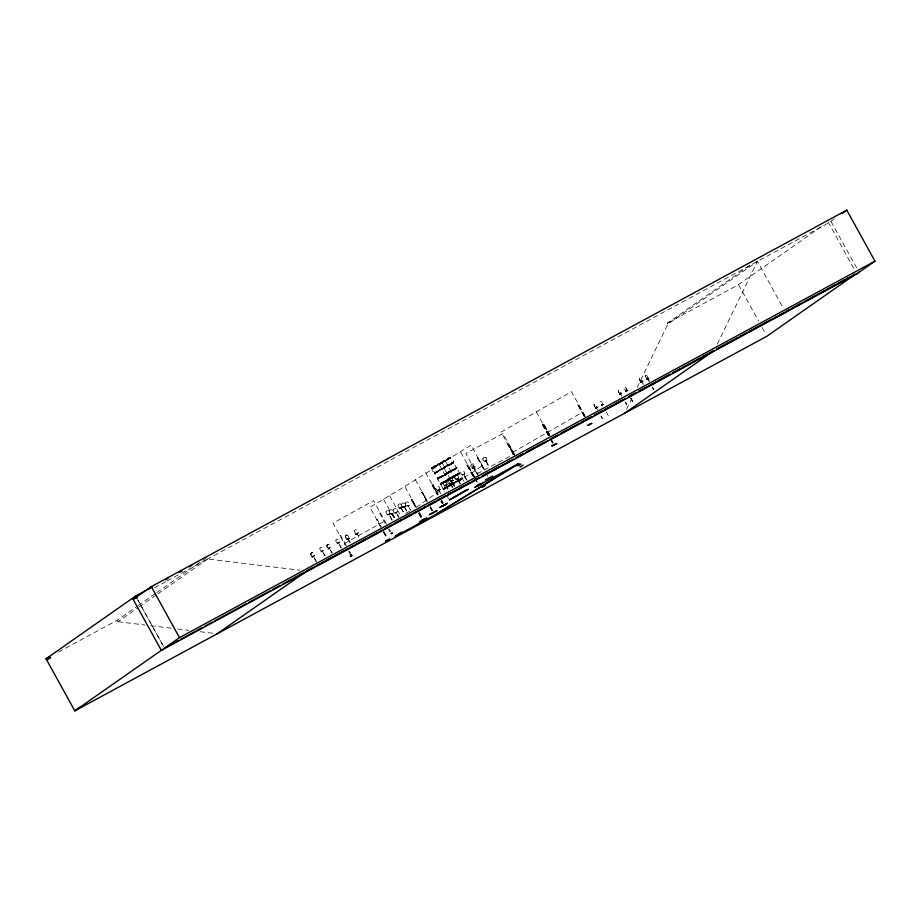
<?xml version="1.0" encoding="UTF-8"?>
<svg xmlns="http://www.w3.org/2000/svg" width="921" height="921" viewBox="0 0 921 921"><rect width="100%" height="100%" fill="white"/><g stroke="black" fill="none" stroke-linecap="round" stroke-linejoin="round"><path stroke-width="0.69" stroke-dasharray="4.61 3.45" d="M433.227 467.707L436.612 465.899M444.567 460.984L447.525 459.395L444.498 461.352L445.027 460.926M444.774 482.316C446.455 481.199 443.013 483.272 444.359 482.42M453.328 477.412C455.722 476.065 448.136 480.175 451.624 478.333M458.174 474.108L455.584 475.512L459.337 473.187L449.932 478.103M434.044 466.901L447.053 459.015M449.736 478.39L454.744 476.065M449.909 479.001L448.562 479.565M456.851 474.085L459.268 473.279M445.856 460.488C441.516 463.09 452.073 457.38 450.208 457.967L450.76 457.219L449.183 457.875M626.476 409.396L632.117 397.768M637.125 387.43L667.852 324.134L757.43 261.391L783.322 308.293M717.309 344.074L757.43 261.391M446.34 480.428L452.453 477.562M450.76 457.392L446.72 459.464L450.219 457.967M458.842 473.532L440.238 483.893L442.736 482.443M431.707 467.753L435.414 466.187M431.638 468.098L432.997 467.189M435.886 466.153L436.416 465.957M441.24 462.342L439.697 463.516M441.044 462.941L445.914 459.855M442.725 462.054L440.699 463.551M446.95 459.326C448.826 454.456 456.482 461.755 452.372 463.758M434.839 473.498L453.639 462.503L434.654 473.555L444.82 491.941M441.09 462.469C450.024 467.983 429.52 477.515 432.214 467.615M454.352 486.679L443.772 467.569L453.247 461.985M437.406 478.103L447.042 473.256L437.521 478.897L445.891 474.568M437.935 479.047L456.758 468.144L463.908 481.269M447.307 473.924L446.95 472.692L448.159 471.943M441.147 483.87L440.445 484.158L442.828 482.765M440.837 484.285L440.86 484.354M443.795 482.823L450.196 479.15L446.006 481.211M449.77 478.816L451.394 477.826M459.28 472.91L449.206 478.874M459.257 473.152L457.933 473.67M459.614 473.44L455.607 475.881M443.162 488.521L445.419 487.485M445.419 487.485L462.457 478.425L443.519 489.604L453.236 484.135M58.541 652.022L117.243 620.236L137.022 606.386M138.185 605.569L155.626 593.354M156.8 592.537L206.822 557.504L207.639 558.989L299.682 570.18M117.243 620.236L118.061 621.733L138.046 607.722M139.232 606.904L156.869 594.552M158.044 593.723L207.639 558.989M381.121 527.56L369.851 507.149C404.284 487.577 437.325 465.796 471.08 445.142L484.711 469.837M667.852 324.134L667.322 323.179L751.087 264.511M416.327 507.344L436.865 492.965L472.082 472.749L482.351 465.554M667.322 323.179L738.504 284.647L822.28 225.979M834.299 218.887L828.624 222.859L207.432 559.139M415.728 506.849L411.825 499.355L416.154 506.585M427.102 500.621L422.359 492.021L421.737 492.413L427.171 502.244M432.007 485.217L437.44 495.049M474.188 477.17L467.58 464.748L474.626 476.905M477.492 457.806L484.953 471.333M422.175 492.148L427.425 502.106M442.621 482.259L443.876 481.671M437.51 491.089L440.307 489.523L437.636 490.709M444.394 485.828L447.076 484.342M450.853 481.453L452.948 480.221M438.684 490.03A1.946 1.865 55.2 0 0 438.695 486.702A1.946 1.865 55.2 0 0 435.852 488.245A1.946 1.865 55.2 0 0 438.684 490.03L438.718 489.995M445.718 485.102A1.946 1.865 55.2 0 0 445.729 481.775A1.946 1.865 55.2 0 0 442.886 483.318A1.946 1.865 55.2 0 0 445.718 485.102L445.752 485.068M453.316 480.117L450.714 481.407M446.892 484.619L444.429 485.954M464.909 473.716L462.503 475.155M449.091 484.4L451.785 482.915M456.494 479.369L458.623 478.264M456.125 479.473L458.819 477.987M464.714 474.004L462.192 475.224M451.589 483.191L449.126 484.527M431.684 467.776L440.445 462.895M432.191 467.638L437.935 464.84L435.149 466.636M435.138 466.337L436.542 465.577M435.656 466.061L435.276 466.452M437.164 465.255L437.717 464.944M441.24 462.446L447.514 459.406M444.463 461.363L447.215 459.567M444.302 466.763L444.003 467.891L453.086 463.148M434.816 473.417L444.095 467.914L434.252 472.968L453.5 462.227L434.24 472.98L443.968 467.511M437.394 478.114L446.858 473.037L437.36 478.69L456.194 468.777M440.825 483.134L440.203 483.583L442.633 482.397M441.032 483.502L440.549 483.824L441.827 483.283L440.56 483.905M449.897 478.034L453.247 476.053M444.164 482.305L446.731 480.935L441.873 483.249M450.058 478.862L448.688 479.749M453.535 476.974L459.544 473.797M454.053 476.698L454.594 476.698M455.561 475.789L459.567 473.785M456.286 475.386L452.395 477.274M454.041 476.675L454.398 476.848M456.148 475.581L453.489 477.009M443.151 488.533L444.383 487.773M461.456 478.413L462.089 477.976L443.105 489.051L452.695 483.778M473.279 465.462L478.022 474.062M509.854 445.937L509.221 446.271L513.976 454.87M315.845 561.326L313.566 556.48L316.812 562.328M324.906 556.019L322.385 551.311L325.228 555.847M331.963 553.153L329.442 548.432L332.274 552.968M341.023 547.834L338.617 543.056L341.334 547.661M347.977 539.027L349.899 542.538M358.96 537.231L357.083 533.685L359.282 537.058M392.081 520.48L389.042 514.517L392.392 520.296M400.911 507.92L404.089 513.791M404.434 506.895L407.75 512.698M398.643 517.337L396.214 512.571L398.966 517.153M410.006 509.474L408.302 505.836L410.973 510.464M473.751 467.96L476.963 473.82M437.556 464.679L433.998 466.636M441.781 462.227L442.448 461.605M447.111 459.245L445.891 460.016M439.95 464L440.722 463.539L438.972 464.564M447.007 459.671L448.366 458.842M446.892 459.729L450.104 457.818M445.66 460.719L445.338 460.914M444.302 466.763L451.808 462.584M454.951 468.455L456.332 467.557L453.742 462.872M440.883 483.283L442.564 482.12M441.101 483.686L447.468 479.899L446.236 480.428M448.354 479.208L449.114 478.747M446.178 480.866L448.642 479.519M449.206 478.862L447.376 479.783M441.286 483.974L444.267 482.213L441.147 483.847M446.42 480.727L449.897 478.908M443.887 482.65L444.67 482.259M455.953 475.317L453.374 476.502M458.071 474.119L458.842 473.647M450.83 478.563L453.811 476.802L451.451 478.057M454.249 476.56L454.191 476.928M458.347 474.637L459.119 474.177M461.467 478.413L457.346 480.774M454.456 485.885L451.935 481.165L454.778 485.701M446.075 485.321L448.032 488.809M466.199 479.53L463.919 474.683L467.154 480.52M440.687 493.909L438.995 490.26L440.998 493.737M460.097 483.801L457.679 479.024L460.419 483.617M620.708 394.027L621.963 396.387M641.741 381.962L642.939 381.064L640.509 382.192L641.937 381.916L643.008 384.322M626.902 391.034L626.764 390.746A1.946 0.921 60.2 0 0 625.981 387.845A1.946 0.921 60.2 0 0 624.542 388.535A1.946 0.921 60.2 0 0 626.671 390.734L626.533 390.815A1.946 0.921 60.2 0 1 624.403 388.616A1.946 0.921 60.2 0 1 625.843 387.914A1.946 0.921 60.2 0 1 626.533 390.815M649.04 381.409L647.716 378.75M404.457 506.895L407.439 512.87M485.989 461.156L488.97 467.131M314.809 555.789L312.138 557.021M321.199 551.714L323.87 550.482M328.037 548.951L330.915 547.604M337.098 543.632L339.976 542.296M346.618 539.51L349.508 538.163L346.837 539.395L347.401 538.981M358.373 532.683L355.805 534.41L358.568 532.856L357.82 532.96M346.745 539.718L349.508 538.163M355.805 534.41L358.568 532.856M433.008 467.2L433.987 466.613M439.72 463.516L437.233 464.84L444.947 460.753L443.588 461.49M434.171 466.901L431.811 468.363L433.238 467.695M437.463 465.082L438.833 464.253M448.377 458.865L449.356 458.267M452.372 463.758L444.198 468.144M448.159 471.943C472.093 459.544 441.573 477.435 437.935 479.139M454.962 468.444L451.601 470.355M447.56 480.083L448.539 479.507M452.384 477.251L450.588 478.275M451.221 477.642L457.99 473.912M444.164 482.27L446.789 480.877M442.034 483.525L443.024 482.949M457.23 474.902L458.209 474.327M444.371 487.773L452.384 483.433M457.461 480.774L443.277 489.316L453.074 484.331M405.654 513.469L410.398 510.752M512.364 452.522L582.797 412.078M437.694 494.911L432.317 485.022L433.043 484.607L438.477 494.439M473.037 476.203L466.924 465.151L467.661 464.737M380.638 526.996L376.562 519.617L377.161 519.271L381.363 526.582M411.18 499.746L415.383 507.057L411.18 499.746L412.09 499.217M513.239 454.41L507.816 444.578L508.542 444.164L514.655 455.227M548.536 435.76L542.434 424.696L543.758 423.948L549.86 435.011M584.421 416.776L577.64 404.48L578.238 404.135L585.019 416.43M595.311 408.13L597.361 407.209M596.52 407.681C602.461 405.079 590.223 410.916 597.292 407.105M619.66 394.579L621.617 393.29M640.694 382.514L642.939 381.064M603.669 404.123L601.309 405.367C608.263 401.878 598.328 407.289 602.138 404.895M602.265 404.733A1.946 0.921 60.2 0 0 601.574 401.832A1.946 0.921 60.2 0 0 600.135 402.535A1.946 0.921 60.2 0 0 602.265 404.733L602.403 404.653M647.97 378.992L646.726 379.602L647.44 378.911M647.567 378.75A1.946 0.921 60.2 0 0 646.876 375.849A1.946 0.921 60.2 0 0 645.437 376.551A1.946 0.921 60.2 0 0 647.567 378.75L648.683 378.301M627.926 390.216L625.566 391.448C633.498 387.994 620.558 393.221 626.936 391.057M649.086 378.358L646.726 379.602M625.693 391.667L628.053 390.423M433.895 466.44L435.046 465.773M443.427 461.03L444.578 460.362M434.159 466.901L435.414 466.164M438.983 464.564L436.612 465.899M444.567 461.214L441.999 462.676M442.851 482.685L443.991 482.005M641.937 381.87L641.684 381.662A1.946 0.921 60.2 0 1 639.542 379.383A1.946 0.921 60.2 0 1 640.981 378.692A1.946 0.921 60.2 0 1 641.672 381.593M451.704 470.355L446.892 473.221L456.655 467.903L449.206 471.656M443.772 481.602L448.4 479.093M446.317 480.555L444.003 482.028L446.478 480.658M387.534 514.943L390.354 513.814L387.637 514.908M399.541 508.254L402.189 506.815M399.668 508.576L402.074 506.838M472.404 468.282L475.063 466.843M486.967 460.304L484.55 461.928M402.891 507.333L405.528 505.894L403.179 507.621M475.121 466.947L472.427 468.398M405.539 505.894L403.053 507.413M472.542 468.616L474.937 466.878M393.543 512.939L390.895 514.137L393.704 512.905M403.018 507.667L405.712 506.216M397.377 511.523L395.04 513.25M394.879 513.296L397.573 511.846M409.58 505.157L406.921 506.354M344.258 543.574L384.84 521.021M454.537 475.489L455.78 474.822M446.374 480.474L441.677 483.053M154.555 587.759L165.884 581.623M167.15 580.944L189.807 568.671M194.849 565.955L206.177 559.818M421.737 492.413L422.359 492.021M450.634 481.902L453.431 480.336M444.544 486.173L447.341 484.607M456.275 479.818L459.072 478.252M437.337 490.778L440.1 489.373M449.241 484.745L452.038 483.18M447.042 459.003L448.216 458.393M437.498 464.403L438.661 463.781M441.343 463.102L437.406 465.024M455.883 475.017L457.046 474.396M442.679 482.535L443.772 481.787M452.326 477.32L453.489 476.698M457.323 474.914L455.607 475.501M444.429 482.5L440.837 484.365M454.951 482.074L462.342 478.264L452.81 483.905L462.607 478.92L461.974 479.357L453.224 484.147M473.382 465.393L472.646 465.796L479.208 477.147M477.066 473.797L514.275 453.938M448.193 458.393L450.07 457.656M442.587 462.008L443.6 461.502M438.914 464.265L439.904 463.747M449.206 471.656L446.835 472.91M448.78 479.806L446.132 480.889M441.919 483.49L442.92 482.972M454.962 482.074L452.372 483.444M339.803 541.974L339.239 542.4M321.141 551.61L321.763 551.288M337.88 543.102L337.305 543.528M320.992 551.817L321.82 551.391M355.679 534.203L356.45 533.812M321.107 552.036L321.694 551.322M337.213 543.851L337.811 543.137M314.625 555.467L314.061 555.893M311.92 557.124L312.76 556.698M312.046 557.343L312.633 556.629M328.152 549.158L328.82 548.409M439.766 463.447L440.537 463.079M451.797 462.584L453.224 461.928M445.891 474.568L456.862 468.501L456.194 468.777M450.45 478.034L451.175 477.504M458.163 474.085L459.429 473.498M441.643 482.926L440.25 483.709M441.32 484.147L442.103 483.755M577.64 404.48L584.559 416.706M542.434 424.696L548.663 435.702M543.16 424.293L549.135 435.414M543.758 423.948L549.733 435.08M508.542 444.164L514.517 455.296M466.924 465.151L473.164 476.145M433.043 484.607L438.338 494.508M646.542 379.279L648.971 378.151M643.054 381.282L640.579 382.307L642.651 381.225M621.894 393.129L619.476 394.269L622.02 393.348M601.252 405.263L603.393 404.284M595.277 408.291L597.637 407.047M595.392 408.498L597.752 407.266M601.425 405.585L603.785 404.342M440.411 462.906L441.827 462.411M442.022 462.676L441.343 462.952M453.086 463.148L453.685 462.722M450.415 477.895L449.068 478.598L449.978 478.483M402.362 507.126L399.702 508.334M390.078 513.642L387.695 515.012M380.396 513.02L379.705 513.4L385.162 523.22M339.837 535.562L340.528 535.182L346.63 546.245M118.061 621.733L144.965 625.002M150.63 625.693L171.87 628.272M177.534 628.962L188.863 630.344M200.191 631.725L214.351 633.441M831.053 221.558L856.933 268.448M828.094 221.903L855.183 270.993M738.504 284.647L758.639 321.107M762.104 327.392L765.581 333.678M647.889 378.623L649.351 381.225M652.586 387.073L653.875 389.41M652.264 387.246L653.553 389.583M641.856 381.547L643.318 384.149M630.897 397.976L632.842 401.475M630.586 398.148L632.52 401.648M626.407 390.976L625.658 391.402M625.509 402.063L626.798 404.4M620.639 393.658A1.946 0.921 60.2 0 1 618.509 391.448A1.946 0.921 60.2 0 1 619.948 390.757A1.946 0.921 60.2 0 1 620.639 393.658L620.904 393.981M625.198 402.235L626.487 404.572M606.317 412.067L608.251 415.567M601.252 415.981L602.541 418.318M596.417 407.968L597.706 410.305M600.929 416.154L602.219 418.491M585.157 416.361L571.527 391.678L501.105 432.11L513.377 454.341M536.31 411.894L549.261 435.357M551.852 440.33L553.199 442.794M551.38 440.618L552.738 443.07M551.253 440.675L552.612 443.139M514.597 454.537L503.004 433.526L465.807 453.397L477.4 474.396M486.058 461.11L489.281 466.959M477.746 457.668L484.538 469.963M477.665 457.691L484.458 469.975M485.632 472.554L487.67 476.249M460.811 452.338L474.442 477.032M475.121 478.252L477.159 481.948M467.58 464.748L474.315 477.09M475.04 478.275L477.02 482.005M445.396 461.191L456.666 481.602M450.806 483.87L452.741 487.382M450.484 484.043L452.418 487.554M439.34 464.668L450.611 485.068M445.776 485.471L447.721 488.982M446.627 495.233L448.504 498.629M441.861 500.587L443.22 503.05M441.735 500.656L443.093 503.108M425.606 472.554L437.878 494.784M441.263 500.932L442.621 503.396M441.136 501.001L442.448 503.511M440.837 501.197L442.184 503.649M430.498 506.769L432.536 510.464M415.336 479.749L426.93 500.748M430.245 506.907L432.352 510.579M429.888 507.16L431.914 510.844M419.55 512.732L422.267 517.648M405.067 486.933L415.981 506.711M419.297 512.87L422.083 517.775M419.113 512.997L421.83 517.913M418.779 513.204L421.484 518.12M418.641 513.262L421.358 518.178M401.176 507.77L404.411 513.619M389.641 495.786L400.911 516.197M392.519 513.538L395.097 518.212M392.196 513.711L394.787 518.385M383.597 499.263L394.856 519.674M386.532 524.072L373.581 500.61L332.988 523.163L345.271 545.393M389.215 528.988L390.596 531.44M388.524 529.379L389.917 531.831M383.942 531.567L387.476 537.645M383.481 531.843L386.878 537.991M383.343 531.912L386.739 538.06M348.276 538.854L350.222 542.365M349.312 551.161L350.705 553.613M348.633 551.552L350.015 554.005M137.897 599.939L163.777 646.83L137.69 599.755M451.854 480.797L451.808 480.831A1.946 1.865 55.2 0 1 448.976 479.047A1.946 1.865 55.2 0 1 451.831 477.504A1.946 1.865 55.2 0 1 451.808 480.831M450.461 483.64L450.415 483.675A1.946 1.865 55.2 0 1 447.583 481.89A1.946 1.865 55.2 0 1 450.427 480.348A1.946 1.865 55.2 0 1 450.415 483.675M457.495 478.713L457.449 478.747A1.946 1.865 55.2 0 1 454.617 476.963A1.946 1.865 55.2 0 1 457.461 475.432A1.946 1.865 55.2 0 1 457.449 478.747M463.585 474.453L463.551 474.476A1.946 1.865 55.2 0 1 460.719 472.692A1.946 1.865 55.2 0 1 463.562 471.161A1.946 1.865 55.2 0 1 463.551 474.476M482.949 458.635A1.946 1.934 76 0 0 485.275 461.064A1.946 1.934 76 0 0 486.196 457.829A1.946 1.934 76 0 0 482.949 458.635A1.946 1.934 76 0 0 485.252 461.064A1.946 1.934 76 0 0 486.173 457.829A1.946 1.934 76 0 0 482.926 458.646M470.919 465.324A1.946 1.934 76 0 0 473.244 467.753A1.946 1.934 76 0 0 474.165 464.518A1.946 1.934 76 0 0 470.919 465.324M405.286 503.315A1.946 1.934 76 0 0 407.612 505.744A1.946 1.934 76 0 0 408.533 502.509A1.946 1.934 76 0 0 405.286 503.315M401.395 504.374A1.946 1.934 76 0 0 403.732 506.803A1.946 1.934 76 0 0 404.641 503.568A1.946 1.934 76 0 0 401.395 504.374M398.068 505.295A1.946 1.934 76 0 0 400.393 507.713A1.946 1.934 76 0 0 401.314 504.478A1.946 1.934 76 0 0 398.068 505.295M386.06 511.972A1.946 1.934 76 0 0 388.386 514.402A1.946 1.934 76 0 0 389.307 511.167A1.946 1.934 76 0 0 386.06 511.972M393.255 510.004A1.946 1.934 76 0 0 395.581 512.433A1.946 1.934 76 0 0 396.502 509.198A1.946 1.934 76 0 0 393.255 510.004M389.41 511.063A1.946 1.934 76 0 0 391.736 513.481A1.946 1.934 76 0 0 392.657 510.257A1.946 1.934 76 0 0 389.41 511.063M335.923 540.374A1.946 1.485 63.1 0 0 338.076 542.883A1.946 1.485 63.1 0 0 338.502 539.879A1.946 1.485 63.1 0 0 335.923 540.374M354.516 530.933A1.946 1.485 63.1 0 0 356.657 533.443A1.946 1.485 63.1 0 0 357.083 530.438A1.946 1.485 63.1 0 0 354.516 530.933M319.921 548.502A1.946 1.485 63.1 0 0 322.062 551.011A1.946 1.485 63.1 0 0 322.488 548.007A1.946 1.485 63.1 0 0 319.921 548.502M310.861 553.809A1.946 1.485 63.1 0 0 313.002 556.319A1.946 1.485 63.1 0 0 313.428 553.314A1.946 1.485 63.1 0 0 310.861 553.809M310.757 553.866A1.946 1.485 63.1 0 0 312.898 556.376A1.946 1.485 63.1 0 0 313.324 553.371A1.946 1.485 63.1 0 0 310.757 553.866M345.559 536.195A1.946 1.485 63.1 0 0 347.701 538.704A1.946 1.485 63.1 0 0 348.126 535.7A1.946 1.485 63.1 0 0 345.559 536.195A1.946 1.485 63.1 0 0 347.597 538.75A1.946 1.485 63.1 0 0 348.023 535.746A1.946 1.485 63.1 0 0 345.456 536.241M326.967 545.623A1.946 1.485 63.1 0 0 329.119 548.133A1.946 1.485 63.1 0 0 329.545 545.14A1.946 1.485 63.1 0 0 326.967 545.623M326.863 545.681A1.946 1.485 63.1 0 0 329.016 548.191A1.946 1.485 63.1 0 0 329.442 545.186A1.946 1.485 63.1 0 0 326.863 545.681M618.371 391.529A1.946 0.921 60.2 0 0 620.501 393.739A1.946 0.921 60.2 0 0 619.81 390.838A1.946 0.921 60.2 0 0 618.371 391.529M645.575 376.47A1.946 0.921 60.2 0 0 647.705 378.669A1.946 0.921 60.2 0 0 647.014 375.78A1.946 0.921 60.2 0 0 645.575 376.47M594.103 405.447A1.946 0.921 60.2 0 0 596.232 407.658A1.946 0.921 60.2 0 0 595.542 404.756A1.946 0.921 60.2 0 0 594.103 405.447M594.241 405.367A1.946 0.921 60.2 0 0 596.371 407.577A1.946 0.921 60.2 0 0 595.68 404.676A1.946 0.921 60.2 0 0 594.241 405.367M639.404 379.464A1.946 0.921 60.2 0 0 641.534 381.674A1.946 0.921 60.2 0 0 640.843 378.773A1.946 0.921 60.2 0 0 639.404 379.464"/><path stroke-width="1.38" d="M468.156 489.419L459.418 494.278M385.531 541.157L389.629 539.107M385.807 540.926L389.376 539.245M441.562 506.331L445.499 504.501L441.654 506.366M520.895 464.023L517.061 465.888M556.215 443.841L552.278 445.672M485.367 485.183L482.19 487.186M485.102 485.379L482.293 487.221M350.786 555.179L351.315 554.891C353.468 555.973 348.046 556.595 351.419 555.939L350.337 555.731M351.315 555.916L350.74 555.19L351.028 556.019M459.406 494.093L458.762 494.542L459.441 494.266M46.867 660.265L50.667 657.594M78.596 708.191L74.808 710.862L46.05 658.78L135.629 596.037L151.873 587.241M624.795 413.126L714.385 350.383L703.022 356.531M133.154 599.341L151.32 586.619L846.779 210.138L874.95 261.161L856.783 273.882L161.325 650.364L133.154 599.341L136.93 597.303M874.95 261.161L179.491 637.643L74.808 710.862L766.963 336.2L855.298 274.331M216.965 633.936L306.762 571.043L314.337 566.945M842.243 213.315L846.779 210.138M396.444 535.769L401.579 532.165L394.994 536.552L435.967 514.367M478.126 485.597L479.162 484.999L478.275 484.527M517.717 464.184L518.984 463.516L436.324 514.114L518.097 463.919L478.195 485.586L478.69 484.285M440.019 507.344L447.387 503.303M429.485 514.712L437.141 510.533L429.52 514.54M443.277 505.629L443.818 505.307M447.41 503.338L440.008 507.321M485.379 479.945L492.781 476.007M433.469 512.548L433.25 512.698M523.197 465.001L519.997 467.039M444.348 505.007L443.577 505.433M388.075 539.902L388.627 539.579M422.371 520.192L423.211 519.732M519.133 464.955L519.881 464.541M553.625 445.142L555.064 444.336M589.705 424.443L589.152 424.765M391.091 533.754L391.655 533.42M459.383 494.117L460.155 493.644M457.403 495.579L458.796 494.681M461.122 493.069L460.132 493.633L465.911 490.444M457.415 495.567L451.647 498.779M484.676 485.781L483.916 486.207M425.099 518.811L421.565 520.423M552.001 445.914L552.496 445.488M555.847 444.06L556.687 443.519M591.581 423.441L588.059 425.157M520.607 466.602L521.09 466.36M351.764 555.593L351.431 554.81M452.741 497.858L458.14 494.945M392.162 533.305L391.344 533.455L392.553 533.029M463.505 491.745L464.748 491.066M455.216 496.488L449.218 499.953L451.658 498.768M165.607 579.804L168.106 578.457M179.342 572.367L181.84 571.02M189.335 566.968L191.833 565.609M46.05 658.78L49.792 656.754M165.642 647.44L168.244 646.024M170.684 644.712L178.317 640.567M180.769 639.255L202.24 627.615M204.704 626.292L212.314 622.17M214.789 620.835L246.321 603.762M248.808 602.426L270.244 590.81M272.743 589.463L280.318 585.365M282.828 584.006L304.241 572.413M316.859 565.586L319.38 564.216M321.913 562.846L343.36 551.23M345.882 549.872L348.414 548.502M350.936 547.132L353.457 545.773M355.978 544.403L377.437 532.787M379.959 531.429L382.48 530.059M385.001 528.689L387.534 527.319M390.055 525.96L392.576 524.59M395.097 523.22L411.503 514.344M414.036 512.974L421.599 508.876M424.132 507.517L426.653 506.147M429.174 504.777L431.696 503.419M434.228 502.049L445.58 495.901M448.101 494.531L455.676 490.433M458.198 489.063L465.773 484.964M468.294 483.606L470.827 482.236M473.348 480.866L479.657 477.458M482.178 476.088L489.753 471.989M492.275 470.619L499.85 466.521M502.371 465.151L504.892 463.793M507.425 462.423L509.946 461.053M516.255 457.645L523.83 453.546M526.351 452.176L533.927 448.078M536.448 446.708L544.012 442.61M551.587 438.511L557.896 435.092M560.429 433.733L567.992 429.635M570.513 428.265L578.089 424.167M580.61 422.797L591.973 416.649M594.494 415.279L602.069 411.18M604.59 409.822L612.166 405.724M614.687 404.354L622.262 400.255M628.571 396.836L636.146 392.737M638.667 391.379L646.243 387.269M648.764 385.911L656.339 381.812M658.86 380.442L670.212 374.294M672.744 372.924L680.308 368.826M682.841 367.467L690.405 363.369M692.926 361.999L700.501 357.901M738.101 337.581L716.699 349.163L727.912 343.096M740.622 336.211L772.109 319.173M774.619 317.814L777.14 316.444M779.661 315.086L801.063 303.504M803.584 302.134L824.997 290.552M827.519 289.182L835.071 285.096M837.592 283.737L848.92 277.601M851.441 276.231L855.218 274.193L852.8 275.483M858.982 272.156L856.783 273.882M306.555 571.193L312.864 567.773M315.385 566.415L322.96 562.317M325.481 560.947L333.057 556.848M335.578 555.478L346.941 549.33M349.462 547.972L357.037 543.862M359.558 542.504L367.134 538.405M369.655 537.035L381.006 530.887M383.539 529.517L391.103 525.419M393.635 524.061L401.199 519.962M403.72 518.592L425.18 506.976M427.701 505.606L435.276 501.508M437.797 500.149L445.373 496.051M447.894 494.681L469.353 483.065M471.874 481.695L479.45 477.596M481.971 476.238L503.419 464.621M505.951 463.251L513.515 459.153M516.048 457.783L523.612 453.685M526.144 452.326L547.592 440.71M550.113 439.34L557.689 435.242M560.21 433.872L591.766 416.799M594.287 415.429L625.831 398.356M628.364 396.986L635.927 392.887M638.46 391.517L670.004 374.444M672.526 373.074L714.178 350.533M730.411 341.737L732.909 340.39M735.407 339.032L746.643 332.953M749.141 331.595L770.37 320.105M772.869 318.758L785.601 312.415M786.615 311.321L789.113 309.963M791.611 308.616L802.847 302.525M805.345 301.179L845.305 279.547M847.804 278.188L850.302 276.841M475.017 487.174L482.477 483.226L474.96 487.29M419.205 521.896L426.722 517.832M456.356 495.866L457.369 495.337M466.889 489.937L468.329 489.27M591.915 423.315L587.782 425.306M552.001 445.845L556.721 443.554M478.057 485.022L480.681 483.79M151.32 586.619L179.491 637.643M135.629 596.037L136.999 598.512M477.32 485.828L481.211 483.997L477.343 485.816M466.889 489.914L465.888 490.444L466.901 489.926"/></g></svg>
